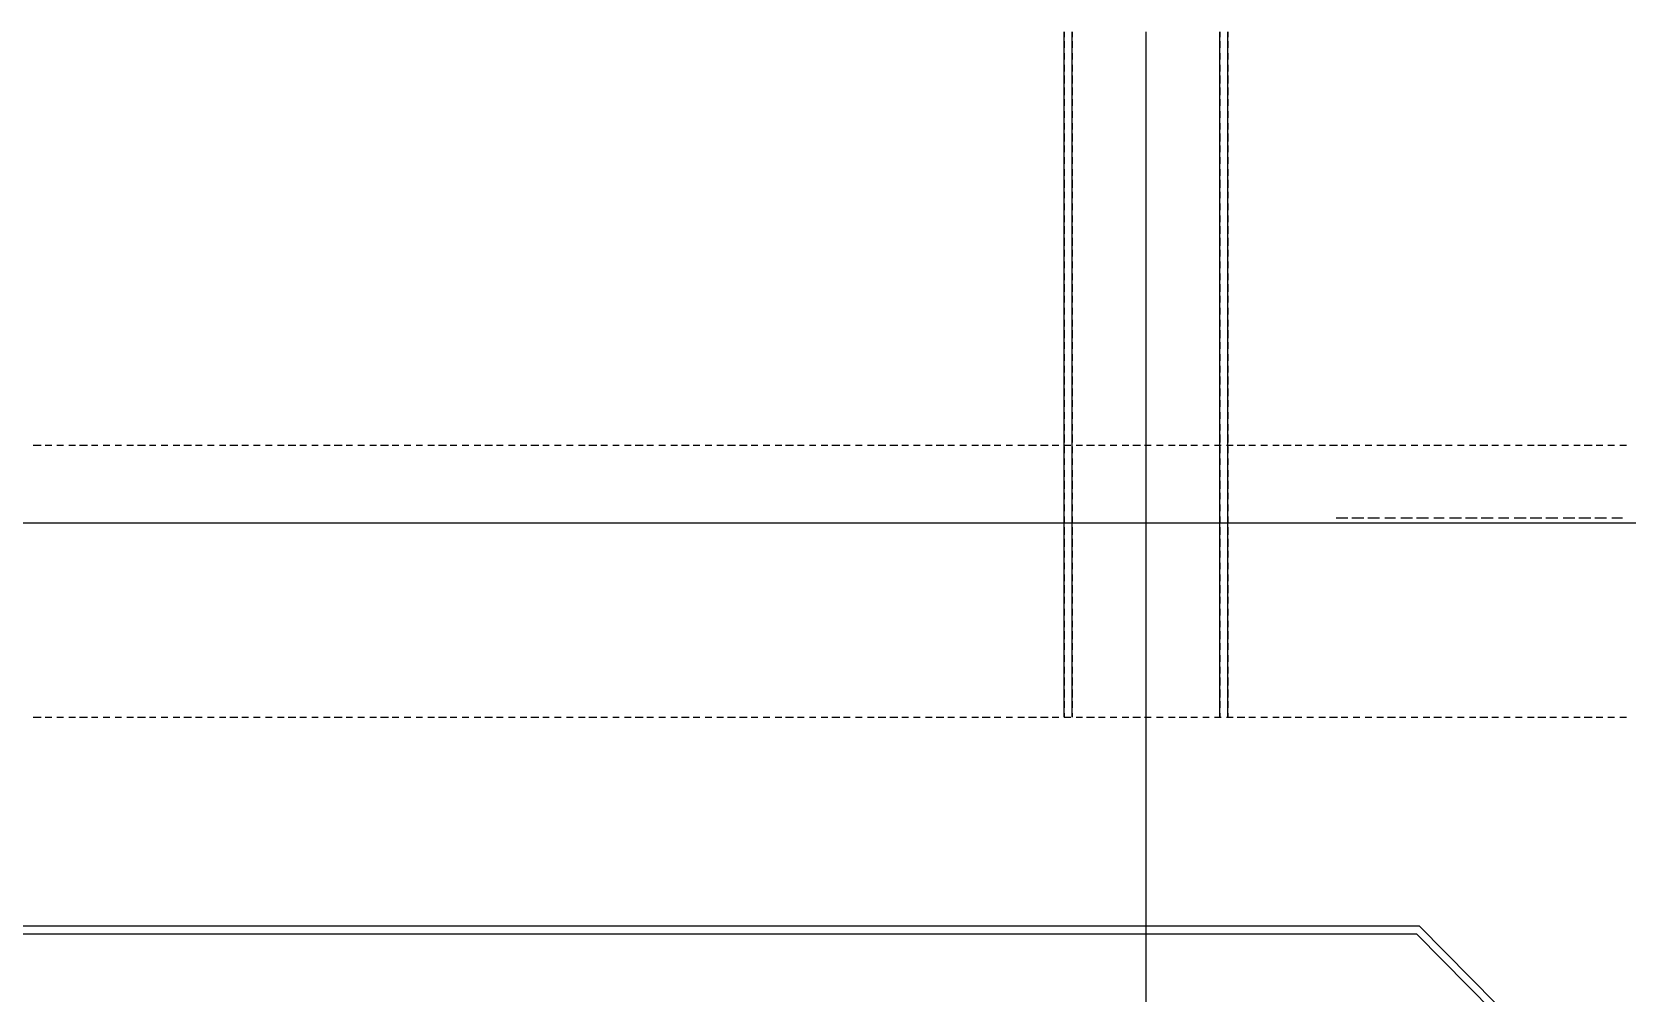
# Model space of a CAD drawing. Header units: inches. Extents: x 6 to 332, y 4 to 234.
# Drawn here: x 48.61 to 69.07, y 141.52 to 153.85 of the extents above; entities that cross this region are included whole.
import ezdxf

# ---------------------------------------------------------------- set-up
doc = ezdxf.new("R2010")
doc.units = ezdxf.units.IN
doc.header["$MEASUREMENT"] = 0
doc.layers.add('PDF_BASE', color=7, linetype='Continuous', true_color=0x767676)

msp = doc.modelspace()

# ---------------------------------------------------------------- linework, layer by layer
at = {"layer": 'PDF_BASE', "lineweight": 25}
for points in [[(61.851, 145.112), (61.851, 145.061), (61.851, 153.849), (61.851, 153.782)], [(61.851, 153.731), (61.851, 153.646)], [(61.953, 145.112), (61.953, 145.061), (61.953, 153.849), (61.953, 153.782)], [(61.953, 153.731), (61.953, 153.646)], [(62.901, 153.849), (62.901, 141.048)], [(63.849, 145.112), (63.849, 145.061), (63.849, 153.849), (63.849, 153.782)], [(63.849, 153.731), (63.849, 153.646)], [(63.951, 145.112), (63.951, 145.061), (63.951, 153.849), (63.951, 153.782)], [(63.951, 153.731), (63.951, 153.646)], [(61.851, 153.578), (61.851, 153.494)], [(61.953, 153.578), (61.953, 153.494)], [(63.849, 153.578), (63.849, 153.494)], [(63.951, 153.578), (63.951, 153.494)], [(61.851, 153.426), (61.851, 153.341)], [(61.851, 153.291), (61.851, 153.189)], [(61.953, 153.426), (61.953, 153.341)], [(61.953, 153.291), (61.953, 153.189)], [(63.849, 153.426), (63.849, 153.341)], [(63.849, 153.291), (63.849, 153.189)], [(63.951, 153.426), (63.951, 153.341)], [(63.951, 153.291), (63.951, 153.189)], [(61.851, 153.138), (61.851, 153.037)], [(61.953, 153.138), (61.953, 153.037)], [(63.849, 153.138), (63.849, 153.037)], [(63.951, 153.138), (63.951, 153.037)], [(61.851, 152.986), (61.851, 152.901)], [(61.953, 152.986), (61.953, 152.901)], [(63.849, 152.986), (63.849, 152.901)], [(63.951, 152.986), (63.951, 152.901)], [(61.851, 152.833), (61.851, 152.749)], [(61.851, 152.681), (61.851, 152.596)], [(61.953, 152.833), (61.953, 152.749)], [(61.953, 152.681), (61.953, 152.596)], [(63.849, 152.833), (63.849, 152.749)], [(63.849, 152.681), (63.849, 152.596)], [(63.951, 152.833), (63.951, 152.749)], [(63.951, 152.681), (63.951, 152.596)], [(61.851, 152.546), (61.851, 152.444)], [(61.953, 152.546), (61.953, 152.444)], [(63.849, 152.546), (63.849, 152.444)], [(63.951, 152.546), (63.951, 152.444)], [(61.851, 152.393), (61.851, 152.308)], [(61.953, 152.393), (61.953, 152.308)], [(63.849, 152.393), (63.849, 152.308)], [(63.951, 152.393), (63.951, 152.308)], [(61.851, 152.241), (61.851, 152.156)], [(61.851, 152.088), (61.851, 152.004)], [(61.953, 152.241), (61.953, 152.156)], [(61.953, 152.088), (61.953, 152.004)], [(63.849, 152.241), (63.849, 152.156)], [(63.849, 152.088), (63.849, 152.004)], [(63.951, 152.241), (63.951, 152.156)], [(63.951, 152.088), (63.951, 152.004)], [(61.851, 151.953), (61.851, 151.851)], [(61.953, 151.953), (61.953, 151.851)], [(63.849, 151.953), (63.849, 151.851)], [(63.951, 151.953), (63.951, 151.851)], [(61.851, 151.8), (61.851, 151.716)], [(61.851, 151.648), (61.851, 151.563)], [(61.953, 151.8), (61.953, 151.716)], [(61.953, 151.648), (61.953, 151.563)], [(63.849, 151.8), (63.849, 151.716)], [(63.849, 151.648), (63.849, 151.563)], [(63.951, 151.8), (63.951, 151.716)], [(63.951, 151.648), (63.951, 151.563)], [(61.851, 151.496), (61.851, 151.411)], [(61.953, 151.496), (61.953, 151.411)], [(63.849, 151.496), (63.849, 151.411)], [(63.951, 151.496), (63.951, 151.411)], [(61.851, 151.36), (61.851, 151.259)], [(61.953, 151.36), (61.953, 151.259)], [(63.849, 151.36), (63.849, 151.259)], [(63.951, 151.36), (63.951, 151.259)], [(61.851, 151.208), (61.851, 151.106)], [(61.851, 151.055), (61.851, 150.971)], [(61.953, 151.208), (61.953, 151.106)], [(61.953, 151.055), (61.953, 150.971)], [(63.849, 151.208), (63.849, 151.106)], [(63.849, 151.055), (63.849, 150.971)], [(63.951, 151.208), (63.951, 151.106)], [(63.951, 151.055), (63.951, 150.971)], [(61.851, 150.903), (61.851, 150.818)], [(61.953, 150.903), (61.953, 150.818)], [(63.849, 150.903), (63.849, 150.818)], [(63.951, 150.903), (63.951, 150.818)], [(61.851, 150.751), (61.851, 150.666)], [(61.851, 150.615), (61.851, 150.514)], [(61.953, 150.751), (61.953, 150.666)], [(61.953, 150.615), (61.953, 150.514)], [(63.849, 150.751), (63.849, 150.666)], [(63.849, 150.615), (63.849, 150.514)], [(63.951, 150.751), (63.951, 150.666)], [(63.951, 150.615), (63.951, 150.514)], [(61.851, 150.463), (61.851, 150.378)], [(61.953, 150.463), (61.953, 150.378)], [(63.849, 150.463), (63.849, 150.378)], [(63.951, 150.463), (63.951, 150.378)], [(61.851, 150.31), (61.851, 150.226)], [(61.953, 150.31), (61.953, 150.226)], [(63.849, 150.31), (63.849, 150.226)], [(63.951, 150.31), (63.951, 150.226)], [(61.851, 150.158), (61.851, 150.073)], [(61.851, 150.023), (61.851, 149.921)], [(61.953, 150.158), (61.953, 150.073)], [(61.953, 150.023), (61.953, 149.921)], [(63.849, 150.158), (63.849, 150.073)], [(63.849, 150.023), (63.849, 149.921)], [(63.951, 150.158), (63.951, 150.073)], [(63.951, 150.023), (63.951, 149.921)], [(61.851, 149.87), (61.851, 149.785)], [(61.953, 149.87), (61.953, 149.785)], [(63.849, 149.87), (63.849, 149.785)], [(63.951, 149.87), (63.951, 149.785)], [(61.851, 149.718), (61.851, 149.633)], [(61.953, 149.718), (61.953, 149.633)], [(63.849, 149.718), (63.849, 149.633)], [(63.951, 149.718), (63.951, 149.633)], [(61.851, 149.565), (61.851, 149.481)], [(61.851, 149.43), (61.851, 149.328)], [(61.953, 149.565), (61.953, 149.481)], [(61.953, 149.43), (61.953, 149.328)], [(63.849, 149.565), (63.849, 149.481)], [(63.849, 149.43), (63.849, 149.328)], [(63.951, 149.565), (63.951, 149.481)], [(63.951, 149.43), (63.951, 149.328)], [(61.851, 149.277), (61.851, 149.176)], [(61.953, 149.277), (61.953, 149.176)], [(63.849, 149.277), (63.849, 149.176)], [(63.951, 149.277), (63.951, 149.176)], [(61.851, 149.125), (61.851, 149.04)], [(61.953, 149.125), (61.953, 149.04)], [(63.849, 149.125), (63.849, 149.04)], [(63.951, 149.125), (63.951, 149.04)], [(61.851, 148.973), (61.851, 148.888)], [(61.851, 148.82), (61.851, 148.736)], [(61.953, 148.973), (61.953, 148.888)], [(61.953, 148.82), (61.953, 148.736)], [(63.849, 148.973), (63.849, 148.888)], [(63.849, 148.82), (63.849, 148.736)], [(63.951, 148.973), (63.951, 148.888)], [(63.951, 148.82), (63.951, 148.736)], [(61.851, 148.685), (61.851, 148.583)], [(61.953, 148.685), (61.953, 148.583)], [(63.849, 148.685), (63.849, 148.583)], [(63.951, 148.685), (63.951, 148.583)], [(48.627, 148.549), (48.728, 148.549)], [(48.779, 148.549), (48.864, 148.549)], [(48.931, 148.549), (49.016, 148.549)], [(49.084, 148.549), (49.168, 148.549)], [(49.219, 148.549), (49.321, 148.549)], [(49.372, 148.549), (49.456, 148.549)], [(49.524, 148.549), (49.609, 148.549)], [(49.676, 148.549), (49.761, 148.549)], [(49.829, 148.549), (49.913, 148.549)], [(49.964, 148.549), (50.066, 148.549)], [(50.117, 148.549), (50.201, 148.549)], [(50.269, 148.549), (50.354, 148.549)], [(50.421, 148.549), (50.506, 148.549)], [(50.557, 148.549), (50.658, 148.549)], [(50.709, 148.549), (50.794, 148.549)], [(50.862, 148.549), (50.946, 148.549)], [(51.014, 148.549), (51.099, 148.549)], [(51.15, 148.549), (51.251, 148.549)], [(51.302, 148.549), (51.387, 148.549)], [(51.454, 148.549), (51.539, 148.549)], [(51.607, 148.549), (51.691, 148.549)], [(51.759, 148.549), (51.844, 148.549)], [(51.895, 148.549), (51.996, 148.549)], [(52.047, 148.549), (52.132, 148.549)], [(52.199, 148.549), (52.284, 148.549)], [(52.352, 148.549), (52.436, 148.549)], [(52.487, 148.549), (52.589, 148.549)], [(52.64, 148.549), (52.724, 148.549)], [(52.792, 148.549), (52.877, 148.549)], [(52.944, 148.549), (53.029, 148.549)], [(53.08, 148.549), (53.182, 148.549)], [(53.232, 148.549), (53.317, 148.549)], [(53.385, 148.549), (53.469, 148.549)], [(53.537, 148.549), (53.622, 148.549)], [(53.69, 148.549), (53.774, 148.549)], [(53.825, 148.549), (53.927, 148.549)], [(53.977, 148.549), (54.062, 148.549)], [(54.13, 148.549), (54.214, 148.549)], [(54.282, 148.549), (54.367, 148.549)], [(54.418, 148.549), (54.519, 148.549)], [(54.57, 148.549), (54.655, 148.549)], [(54.722, 148.549), (54.807, 148.549)], [(54.875, 148.549), (54.96, 148.549)], [(55.01, 148.549), (55.112, 148.549)], [(55.163, 148.549), (55.247, 148.549)], [(55.315, 148.549), (55.4, 148.549)], [(55.468, 148.549), (55.552, 148.549)], [(55.62, 148.549), (55.705, 148.549)], [(55.755, 148.549), (55.857, 148.549)], [(55.908, 148.549), (55.992, 148.549)], [(56.06, 148.549), (56.145, 148.549)], [(56.213, 148.549), (56.297, 148.549)], [(56.348, 148.549), (56.45, 148.549)], [(56.5, 148.549), (56.585, 148.549)], [(56.653, 148.549), (56.738, 148.549)], [(56.805, 148.549), (56.89, 148.549)], [(56.941, 148.549), (57.042, 148.549)], [(57.093, 148.549), (57.178, 148.549)], [(57.246, 148.549), (57.33, 148.549)], [(57.398, 148.549), (57.483, 148.549)], [(57.533, 148.549), (57.635, 148.549)], [(57.686, 148.549), (57.787, 148.549)], [(57.838, 148.549), (57.923, 148.549)], [(57.991, 148.549), (58.075, 148.549)], [(58.143, 148.549), (58.228, 148.549)], [(58.278, 148.549), (58.38, 148.549)], [(58.431, 148.549), (58.515, 148.549)], [(58.583, 148.549), (58.668, 148.549)], [(58.736, 148.549), (58.82, 148.549)], [(58.871, 148.549), (58.973, 148.549)], [(59.023, 148.549), (59.108, 148.549)], [(59.176, 148.549), (59.261, 148.549)], [(59.328, 148.549), (59.413, 148.549)], [(59.464, 148.549), (59.565, 148.549)], [(59.616, 148.549), (59.718, 148.549)], [(59.769, 148.549), (59.853, 148.549)], [(59.921, 148.549), (60.006, 148.549)], [(60.073, 148.549), (60.158, 148.549)], [(60.209, 148.549), (60.31, 148.549)], [(60.361, 148.549), (60.446, 148.549)], [(60.514, 148.549), (60.598, 148.549)], [(60.666, 148.549), (60.751, 148.549)], [(60.801, 148.549), (60.903, 148.549)], [(60.954, 148.549), (61.039, 148.549)], [(61.106, 148.549), (61.191, 148.549)], [(61.259, 148.549), (61.343, 148.549)], [(61.394, 148.549), (61.496, 148.549)], [(61.547, 148.549), (61.648, 148.549)], [(61.699, 148.549), (61.784, 148.549)], [(61.851, 148.549), (61.936, 148.549)], [(61.851, 148.532), (61.851, 148.448)], [(61.851, 148.38), (61.851, 148.295)], [(61.953, 148.532), (61.953, 148.448)], [(61.953, 148.38), (61.953, 148.295)], [(62.004, 148.549), (62.088, 148.549)], [(62.139, 148.549), (62.241, 148.549)], [(62.292, 148.549), (62.376, 148.549)], [(62.444, 148.549), (62.529, 148.549)], [(62.596, 148.549), (62.681, 148.549)], [(62.732, 148.549), (62.833, 148.549)], [(62.884, 148.549), (62.969, 148.549)], [(63.037, 148.549), (63.121, 148.549)], [(63.189, 148.549), (63.274, 148.549)], [(63.325, 148.549), (63.426, 148.549)], [(63.477, 148.549), (63.562, 148.549)], [(63.629, 148.549), (63.714, 148.549)], [(63.782, 148.549), (63.866, 148.549)], [(63.849, 148.532), (63.849, 148.448)], [(63.849, 148.38), (63.849, 148.295)], [(63.934, 148.549), (64.019, 148.549)], [(63.951, 148.532), (63.951, 148.448)], [(63.951, 148.38), (63.951, 148.295)], [(64.07, 148.549), (64.171, 148.549)], [(64.222, 148.549), (64.307, 148.549)], [(64.374, 148.549), (64.459, 148.549)], [(64.527, 148.549), (64.611, 148.549)], [(64.662, 148.549), (64.764, 148.549)], [(64.815, 148.549), (64.899, 148.549)], [(64.967, 148.549), (65.052, 148.549)], [(65.119, 148.549), (65.204, 148.549)], [(65.255, 148.549), (65.357, 148.549)], [(65.407, 148.549), (65.492, 148.549)], [(65.56, 148.549), (65.644, 148.549)], [(65.712, 148.549), (65.797, 148.549)], [(65.865, 148.549), (65.949, 148.549)], [(66, 148.549), (66.102, 148.549)], [(66.152, 148.549), (66.237, 148.549)], [(66.305, 148.549), (66.389, 148.549)], [(66.457, 148.549), (66.542, 148.549)], [(66.593, 148.549), (66.694, 148.549)], [(66.745, 148.549), (66.83, 148.549)], [(66.897, 148.549), (66.982, 148.549)], [(67.05, 148.549), (67.134, 148.549)], [(67.185, 148.549), (67.287, 148.549)], [(67.338, 148.549), (67.422, 148.549)], [(67.49, 148.549), (67.575, 148.549)], [(67.642, 148.549), (67.727, 148.549)], [(67.795, 148.549), (67.88, 148.549)], [(67.93, 148.549), (68.032, 148.549)], [(68.083, 148.549), (68.167, 148.549)], [(68.235, 148.549), (68.32, 148.549)], [(68.388, 148.549), (68.472, 148.549)], [(68.523, 148.549), (68.625, 148.549)], [(68.675, 148.549), (68.76, 148.549)], [(68.828, 148.549), (68.912, 148.549)], [(68.98, 148.549), (69.065, 148.549)], [(61.851, 148.228), (61.851, 148.143)], [(61.953, 148.228), (61.953, 148.143)], [(63.849, 148.228), (63.849, 148.143)], [(63.951, 148.228), (63.951, 148.143)], [(61.851, 148.092), (61.851, 147.991)], [(61.953, 148.092), (61.953, 147.991)], [(63.849, 148.092), (63.849, 147.991)], [(63.951, 148.092), (63.951, 147.991)], [(61.851, 147.94), (61.851, 147.855)], [(61.851, 147.787), (61.851, 147.703)], [(61.953, 147.94), (61.953, 147.855)], [(61.953, 147.787), (61.953, 147.703)], [(63.849, 147.94), (63.849, 147.855)], [(63.849, 147.787), (63.849, 147.703)], [(63.951, 147.94), (63.951, 147.855)], [(63.951, 147.787), (63.951, 147.703)], [(140.404, 141.404), (140.404, 147.55), (102.914, 147.55), (25.276, 147.55)], [(61.851, 147.635), (61.851, 147.55)], [(61.953, 147.635), (61.953, 147.55)], [(63.849, 147.635), (63.849, 147.55)], [(63.951, 147.635), (63.951, 147.55)], [(65.34, 147.618), (65.492, 147.618)], [(65.543, 147.618), (65.695, 147.618)], [(65.746, 147.618), (65.898, 147.618)], [(65.966, 147.618), (66.102, 147.618)], [(66.169, 147.618), (66.322, 147.618)], [(66.372, 147.618), (66.525, 147.618)], [(66.593, 147.618), (66.728, 147.618)], [(66.796, 147.618), (66.948, 147.618)], [(66.999, 147.618), (67.151, 147.618)], [(67.202, 147.618), (67.355, 147.618)], [(67.422, 147.618), (67.558, 147.618)], [(67.626, 147.618), (67.778, 147.618)], [(67.829, 147.618), (67.981, 147.618)], [(68.032, 147.618), (68.184, 147.618)], [(68.252, 147.618), (68.404, 147.618)], [(68.455, 147.618), (68.608, 147.618)], [(68.658, 147.618), (68.811, 147.618)], [(68.879, 147.618), (69.014, 147.618)], [(61.851, 147.499), (61.851, 147.398)], [(61.851, 147.347), (61.851, 147.245)], [(61.953, 147.499), (61.953, 147.398)], [(61.953, 147.347), (61.953, 147.245)], [(63.849, 147.499), (63.849, 147.398)], [(63.849, 147.347), (63.849, 147.245)], [(63.951, 147.499), (63.951, 147.398)], [(63.951, 147.347), (63.951, 147.245)], [(61.851, 147.195), (61.851, 147.11)], [(61.953, 147.195), (61.953, 147.11)], [(63.849, 147.195), (63.849, 147.11)], [(63.951, 147.195), (63.951, 147.11)], [(61.851, 147.042), (61.851, 146.958)], [(61.953, 147.042), (61.953, 146.958)], [(63.849, 147.042), (63.849, 146.958)], [(63.951, 147.042), (63.951, 146.958)], [(61.851, 146.89), (61.851, 146.805)], [(61.851, 146.754), (61.851, 146.653)], [(61.953, 146.89), (61.953, 146.805)], [(61.953, 146.754), (61.953, 146.653)], [(63.849, 146.89), (63.849, 146.805)], [(63.849, 146.754), (63.849, 146.653)], [(63.951, 146.89), (63.951, 146.805)], [(63.951, 146.754), (63.951, 146.653)], [(61.851, 146.602), (61.851, 146.517)], [(61.953, 146.602), (61.953, 146.517)], [(63.849, 146.602), (63.849, 146.517)], [(63.951, 146.602), (63.951, 146.517)], [(61.851, 146.45), (61.851, 146.365)], [(61.953, 146.45), (61.953, 146.365)], [(63.849, 146.45), (63.849, 146.365)], [(63.951, 146.45), (63.951, 146.365)], [(61.851, 146.297), (61.851, 146.213)], [(61.851, 146.162), (61.851, 146.06)], [(61.953, 146.297), (61.953, 146.213)], [(61.953, 146.162), (61.953, 146.06)], [(63.849, 146.297), (63.849, 146.213)], [(63.849, 146.162), (63.849, 146.06)], [(63.951, 146.297), (63.951, 146.213)], [(63.951, 146.162), (63.951, 146.06)], [(61.851, 146.009), (61.851, 145.925)], [(61.953, 146.009), (61.953, 145.925)], [(63.849, 146.009), (63.849, 145.925)], [(63.951, 146.009), (63.951, 145.925)], [(61.851, 145.857), (61.851, 145.772)], [(61.851, 145.705), (61.851, 145.62)], [(61.953, 145.857), (61.953, 145.772)], [(61.953, 145.705), (61.953, 145.62)], [(63.849, 145.857), (63.849, 145.772)], [(63.849, 145.705), (63.849, 145.62)], [(63.951, 145.857), (63.951, 145.772)], [(63.951, 145.705), (63.951, 145.62)], [(61.851, 145.569), (61.851, 145.467)], [(61.953, 145.569), (61.953, 145.467)], [(63.849, 145.569), (63.849, 145.467)], [(63.951, 145.569), (63.951, 145.467)], [(61.851, 145.417), (61.851, 145.315)], [(61.953, 145.417), (61.953, 145.315)], [(63.849, 145.417), (63.849, 145.315)], [(63.951, 145.417), (63.951, 145.315)], [(61.851, 145.264), (61.851, 145.18)], [(61.953, 145.264), (61.953, 145.18)], [(63.849, 145.264), (63.849, 145.18)], [(63.951, 145.264), (63.951, 145.18)], [(27.714, 144.959), (27.714, 144.875), (28.713, 144.875), (31.202, 142.386), (66.406, 142.386), (67.727, 141.048), (77.176, 141.048)], [(48.627, 145.061), (48.728, 145.061)], [(48.779, 145.061), (48.864, 145.061)], [(48.931, 145.061), (49.016, 145.061)], [(49.084, 145.061), (49.168, 145.061)], [(49.219, 145.061), (49.321, 145.061)], [(49.372, 145.061), (49.456, 145.061)], [(49.524, 145.061), (49.609, 145.061)], [(49.676, 145.061), (49.761, 145.061)], [(49.829, 145.061), (49.913, 145.061)], [(49.964, 145.061), (50.066, 145.061)], [(50.117, 145.061), (50.201, 145.061)], [(50.269, 145.061), (50.354, 145.061)], [(50.421, 145.061), (50.506, 145.061)], [(50.557, 145.061), (50.658, 145.061)], [(50.709, 145.061), (50.794, 145.061)], [(50.862, 145.061), (50.946, 145.061)], [(51.014, 145.061), (51.099, 145.061)], [(51.15, 145.061), (51.251, 145.061)], [(51.302, 145.061), (51.387, 145.061)], [(51.454, 145.061), (51.539, 145.061)], [(51.607, 145.061), (51.691, 145.061)], [(51.759, 145.061), (51.844, 145.061)], [(51.895, 145.061), (51.996, 145.061)], [(52.047, 145.061), (52.132, 145.061)], [(52.199, 145.061), (52.284, 145.061)], [(52.352, 145.061), (52.436, 145.061)], [(52.487, 145.061), (52.589, 145.061)], [(52.64, 145.061), (52.724, 145.061)], [(52.792, 145.061), (52.877, 145.061)], [(52.944, 145.061), (53.029, 145.061)], [(53.08, 145.061), (53.182, 145.061)], [(53.232, 145.061), (53.317, 145.061)], [(53.385, 145.061), (53.469, 145.061)], [(53.537, 145.061), (53.622, 145.061)], [(53.69, 145.061), (53.774, 145.061)], [(53.825, 145.061), (53.927, 145.061)], [(53.977, 145.061), (54.062, 145.061)], [(54.13, 145.061), (54.214, 145.061)], [(54.282, 145.061), (54.367, 145.061)], [(54.418, 145.061), (54.519, 145.061)], [(54.57, 145.061), (54.655, 145.061)], [(54.722, 145.061), (54.807, 145.061)], [(54.875, 145.061), (54.96, 145.061)], [(55.01, 145.061), (55.112, 145.061)], [(55.163, 145.061), (55.247, 145.061)], [(55.315, 145.061), (55.4, 145.061)], [(55.468, 145.061), (55.552, 145.061)], [(55.62, 145.061), (55.705, 145.061)], [(55.755, 145.061), (55.857, 145.061)], [(55.908, 145.061), (55.992, 145.061)], [(56.06, 145.061), (56.145, 145.061)], [(56.213, 145.061), (56.297, 145.061)], [(56.348, 145.061), (56.45, 145.061)], [(56.5, 145.061), (56.585, 145.061)], [(56.653, 145.061), (56.738, 145.061)], [(56.805, 145.061), (56.89, 145.061)], [(56.941, 145.061), (57.042, 145.061)], [(57.093, 145.061), (57.178, 145.061)], [(57.246, 145.061), (57.33, 145.061)], [(57.398, 145.061), (57.483, 145.061)], [(57.533, 145.061), (57.635, 145.061)], [(57.686, 145.061), (57.787, 145.061)], [(57.838, 145.061), (57.923, 145.061)], [(57.991, 145.061), (58.075, 145.061)], [(58.143, 145.061), (58.228, 145.061)], [(58.278, 145.061), (58.38, 145.061)], [(58.431, 145.061), (58.515, 145.061)], [(58.583, 145.061), (58.668, 145.061)], [(58.736, 145.061), (58.82, 145.061)], [(58.871, 145.061), (58.973, 145.061)], [(59.023, 145.061), (59.108, 145.061)], [(59.176, 145.061), (59.261, 145.061)], [(59.328, 145.061), (59.413, 145.061)], [(59.464, 145.061), (59.565, 145.061)], [(59.616, 145.061), (59.718, 145.061)], [(59.769, 145.061), (59.853, 145.061)], [(59.921, 145.061), (60.006, 145.061)], [(60.073, 145.061), (60.158, 145.061)], [(60.209, 145.061), (60.31, 145.061)], [(60.361, 145.061), (60.446, 145.061)], [(60.514, 145.061), (60.598, 145.061)], [(60.666, 145.061), (60.751, 145.061)], [(60.801, 145.061), (60.903, 145.061)], [(60.954, 145.061), (61.039, 145.061)], [(61.106, 145.061), (61.191, 145.061)], [(61.259, 145.061), (61.343, 145.061)], [(61.394, 145.061), (61.496, 145.061)], [(61.547, 145.061), (61.648, 145.061)], [(61.699, 145.061), (61.784, 145.061)], [(61.851, 145.061), (61.936, 145.061)], [(62.004, 145.061), (62.088, 145.061)], [(62.139, 145.061), (62.241, 145.061)], [(62.292, 145.061), (62.376, 145.061)], [(62.444, 145.061), (62.529, 145.061)], [(62.596, 145.061), (62.681, 145.061)], [(62.732, 145.061), (62.833, 145.061)], [(62.884, 145.061), (62.969, 145.061)], [(63.037, 145.061), (63.121, 145.061)], [(63.189, 145.061), (63.274, 145.061)], [(63.325, 145.061), (63.426, 145.061)], [(63.477, 145.061), (63.562, 145.061)], [(63.629, 145.061), (63.714, 145.061)], [(63.782, 145.061), (63.866, 145.061)], [(63.934, 145.061), (64.019, 145.061)], [(64.07, 145.061), (64.171, 145.061)], [(64.222, 145.061), (64.307, 145.061)], [(64.374, 145.061), (64.459, 145.061)], [(64.527, 145.061), (64.611, 145.061)], [(64.662, 145.061), (64.764, 145.061)], [(64.815, 145.061), (64.899, 145.061)], [(64.967, 145.061), (65.052, 145.061)], [(65.119, 145.061), (65.204, 145.061)], [(65.255, 145.061), (65.357, 145.061)], [(65.407, 145.061), (65.492, 145.061)], [(65.56, 145.061), (65.644, 145.061)], [(65.712, 145.061), (65.797, 145.061)], [(65.865, 145.061), (65.949, 145.061)], [(66, 145.061), (66.102, 145.061)], [(66.152, 145.061), (66.237, 145.061)], [(66.305, 145.061), (66.389, 145.061)], [(66.457, 145.061), (66.542, 145.061)], [(66.593, 145.061), (66.694, 145.061)], [(66.745, 145.061), (66.83, 145.061)], [(66.897, 145.061), (66.982, 145.061)], [(67.05, 145.061), (67.134, 145.061)], [(67.185, 145.061), (67.287, 145.061)], [(67.338, 145.061), (67.422, 145.061)], [(67.49, 145.061), (67.575, 145.061)], [(67.642, 145.061), (67.727, 145.061)], [(67.795, 145.061), (67.88, 145.061)], [(67.93, 145.061), (68.032, 145.061)], [(68.083, 145.061), (68.167, 145.061)], [(68.235, 145.061), (68.32, 145.061)], [(68.388, 145.061), (68.472, 145.061)], [(68.523, 145.061), (68.625, 145.061)], [(68.675, 145.061), (68.76, 145.061)], [(68.828, 145.061), (68.912, 145.061)], [(68.98, 145.061), (69.065, 145.061)]]:
    msp.add_lwpolyline(points, dxfattribs=at)
msp.add_lwpolyline([(27.714, 144.773), (28.662, 144.773), (31.168, 142.284), (66.372, 142.284), (67.693, 140.946), (77.193, 140.946, 1.000001), (77.277, 140.961)], format="xyb", dxfattribs=at)

doc.saveas('drawing.dxf')
